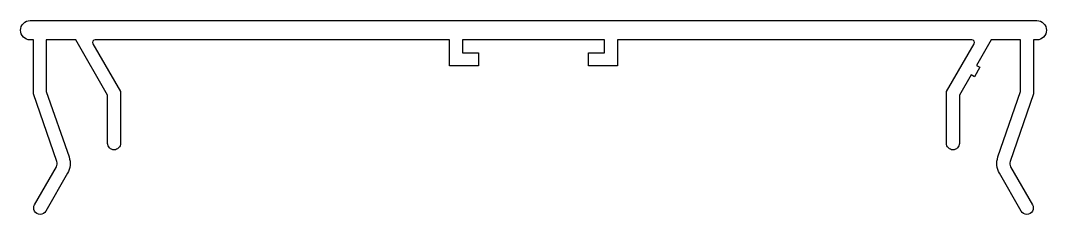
# Model space of a CAD drawing. Extents: x 923.1 to 1002.6, y 1.8 to 16.8.
import ezdxf

# ---------------------------------------------------------------- set-up
doc = ezdxf.new("R2010")
doc.units = 0
doc.header["$LTSCALE"] = 15
doc.layers.get('0').update_dxf_attribs({"linetype": 'CONTINUOUS'})

msp = doc.modelspace()

# ---------------------------------------------------------------- linework, layer by layer
at = {"ltscale": 0.05}
msp.add_lwpolyline([(997.003, 12.401), (996.744, 12.551), (995.839, 10.985), (995.839, 7.253, -0.414214), (995.339, 6.753, -0.414214), (994.839, 7.253), (994.839, 11.253), (996.975, 14.953, 0.57735), (996.802, 15.253), (969.339, 15.253), (969.339, 13.253), (967.089, 13.253), (967.089, 14.253), (968.339, 14.253), (968.339, 15.253), (957.339, 15.253), (957.339, 14.253), (958.589, 14.253), (958.589, 13.253), (956.339, 13.253), (956.339, 15.253), (928.876, 15.253, 0.57735), (928.703, 14.953), (930.839, 11.253), (930.839, 7.253, -0.414214), (930.339, 6.753), (930.339, 6.753, -0.414214), (929.839, 7.253), (929.839, 10.985), (927.375, 15.253), (925.089, 15.253), (925.089, 11.253), (926.848, 6.2, -0.221695), (926.738, 4.937), (925.044, 2.003, -0.267949), (924.611, 1.753), (924.611, 1.753, -0.57735), (924.178, 2.503), (925.872, 5.437, 0.221695), (925.909, 5.858), (924.089, 11.077), (924.089, 15.253), (923.839, 15.253, -0.414214), (923.089, 16.003, -0.414214), (923.839, 16.753), (1001.839, 16.753, -0.414214), (1002.589, 16.003), (1002.589, 16.003, -0.414214), (1001.839, 15.253), (1001.589, 15.253), (1001.589, 11.077), (999.77, 5.858, 0.221695), (999.807, 5.437), (1001.501, 2.503, -0.57735), (1001.068, 1.753, -0.267949), (1000.635, 2.003), (998.941, 4.937, -0.221695), (998.83, 6.2), (1000.589, 11.253), (1000.589, 15.253), (998.303, 15.253), (997.169, 13.287), (997.428, 13.137)], format="xyb", close=True, dxfattribs=at)

doc.saveas('drawing.dxf')
